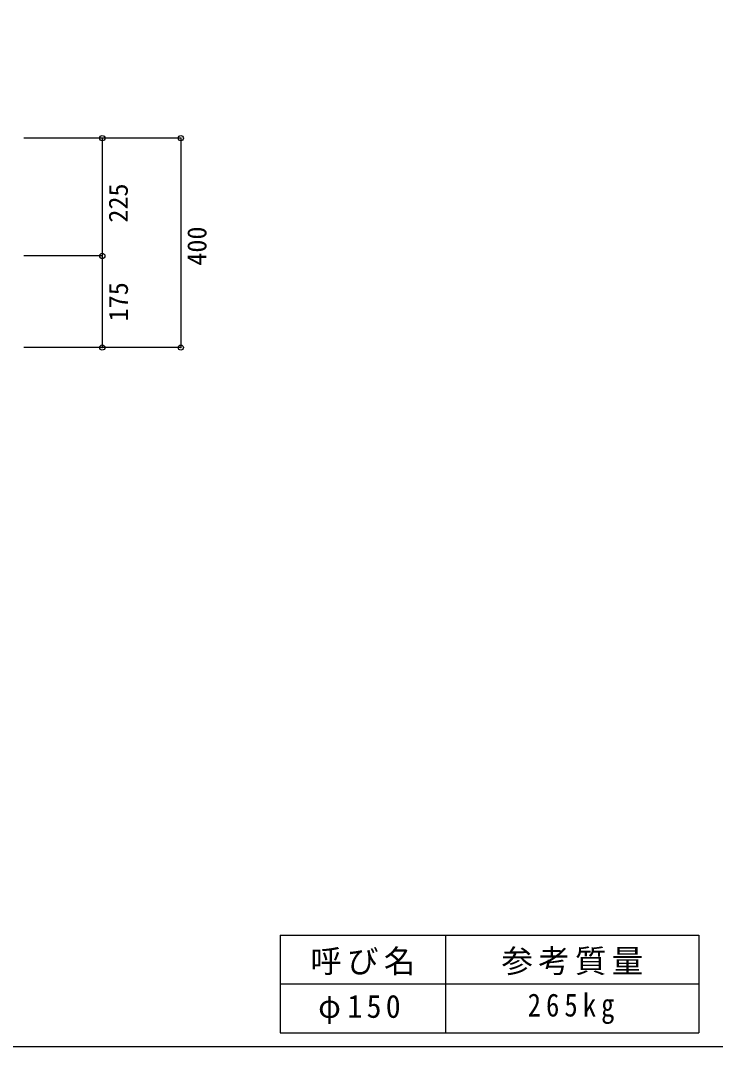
# Model space of a CAD drawing. Units: millimetres at full size, sheet at 1:15, with parts at other scales. Extents: x -2099 to 2101, y -1453 to 1487.
# Drawn here: x 43 to 1039, y -1453 to 17 of the extents above; entities that cross this region are included whole.
import ezdxf
from ezdxf.enums import TextEntityAlignment as Align

# ---------------------------------------------------------------- set-up
doc = ezdxf.new("R2010")
doc.units = ezdxf.units.MM
doc.header["$LTSCALE"] = 15
doc.header["$PDMODE"] = 32
doc.header["$PDSIZE"] = 7.5
doc.layers.add('0-0', color=7, linetype='Continuous')
doc.layers.add('1-0', color=7, linetype='Continuous')
doc.styles.add('ＭＳ ゴシック', font='')
doc.styles.get('ＭＳ ゴシック').set_extended_font_data('MS Gothic')

msp = doc.modelspace()

# ---------------------------------------------------------------- linework, layer by layer
at = {"layer": '0-0', "color": 5}
for p, q in [((415.14, -1293.92), (1015.3, -1293.92)), ((415.14, -1293.92), (415.14, -1433.92)), ((652.08, -1293.92), (652.08, -1433.92)), ((1015.3, -1293.92), (1015.3, -1433.92)), ((415.14, -1363.92), (1015.3, -1363.92)), ((415.14, -1433.92), (1015.3, -1433.92))]:
    msp.add_line(p, q, dxfattribs=at)
msp.add_lwpolyline([(-2099.23, 1486.51), (-2099.23, -1453.49), (2100.77, -1453.49), (2100.77, 1486.51)], dxfattribs=at)
at = {"layer": '1-0', "color": 4}
for p, q in [((160.46, -152.06), (47.96, -152.06)), ((272.96, -152.06), (160.46, -152.06)), ((160.46, -152.06), (160.46, -320.81)), ((160.46, -320.81), (47.96, -320.81)), ((160.46, -320.81), (160.46, -452.06)), ((160.46, -452.06), (47.96, -452.06))]:
    msp.add_line(p, q, dxfattribs=at)
msp.add_lwpolyline([(272.96, -152.06), (272.96, -452.06), (160.46, -452.06)], dxfattribs=at)
for p in [(160.46, -152.06), (272.96, -152.06), (160.46, -320.81), (160.46, -452.06), (272.96, -452.06)]:
    msp.add_point(p, dxfattribs=at)

# ---------------------------------------------------------------- texts
at = {"layer": '0-0', "char_height": 32.99, "attachment_point": 7, "style": 'ＭＳ ゴシック'}
for s, insert in [('\\T1.17;呼び名', (458.61, -1351.42)), ('\\T1.17;参考質量', (732.44, -1351.42)), ('\\T1.29;\\W0.95;φ150', (469.86, -1421.42)), ('\\T1.38;\\W0.85;265kg', (769.94, -1421.42))]:
    msp.add_mtext(s, dxfattribs=dict(at, insert=insert))
at = {"layer": '1-0', "color": 4, "style": 'ＭＳ ゴシック'}
for s, p in [('225', (205.26, -273.09)), ('400', (317.88, -334.72)), ('175', (205.46, -414.56))]:
    msp.add_text(s, height=27.49, rotation=90, dxfattribs=at).set_placement(p, align=Align.BOTTOM_LEFT)

doc.saveas('drawing.dxf')
